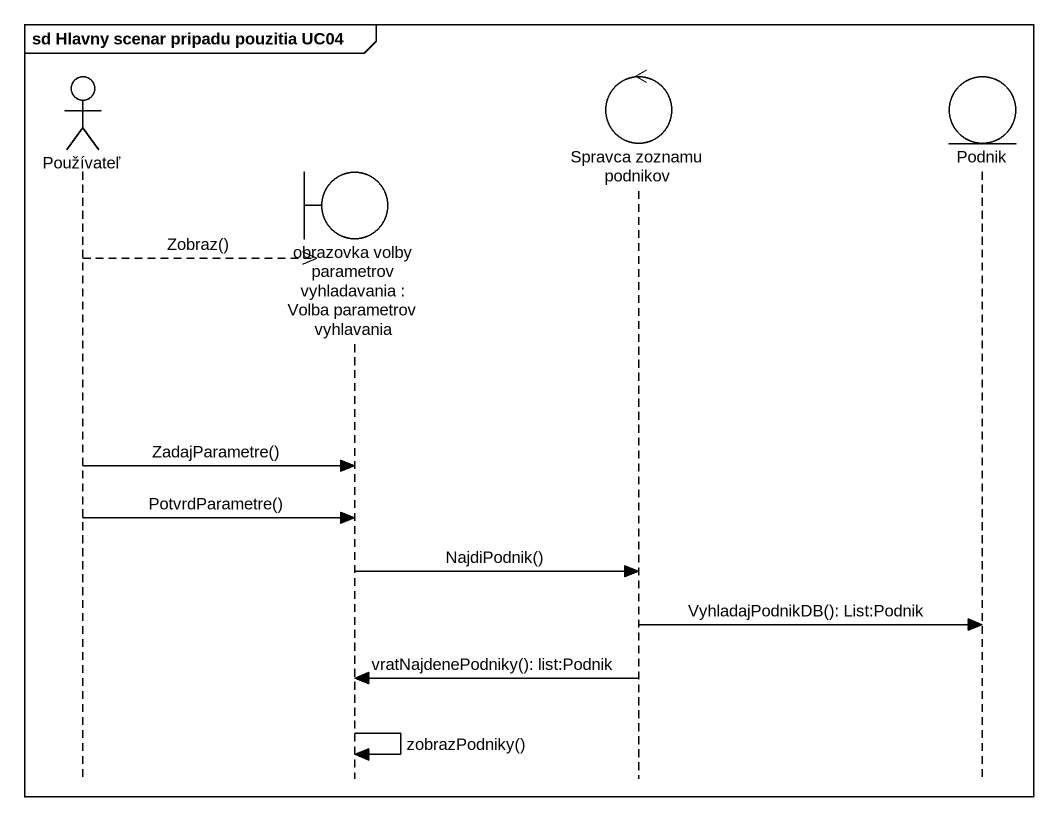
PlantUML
@startuml
mainframe sd Hlavny scenar pripadu pouzitia UC04
hide footbox
actor Používateľ
boundary "obrazovka volby parametrov vyhladavania : Volba parametrov vyhlavania" as obrazovka_volby_parametrov
control "Spravca zoznamu podnikov" as Spravca_zoznamu_podnikov
entity Podnik

Používateľ -->> obrazovka_volby_parametrov ** : Zobraz()
Používateľ -> obrazovka_volby_parametrov : ZadajParametre()
Používateľ -> obrazovka_volby_parametrov : PotvrdParametre()
obrazovka_volby_parametrov -> Spravca_zoznamu_podnikov : NajdiPodnik()
Spravca_zoznamu_podnikov -> Podnik : VyhladajPodnikDB(): List:Podnik
Spravca_zoznamu_podnikov -> obrazovka_volby_parametrov : vratNajdenePodniky(): list:Podnik
obrazovka_volby_parametrov -> obrazovka_volby_parametrov : zobrazPodniky()
@enduml
